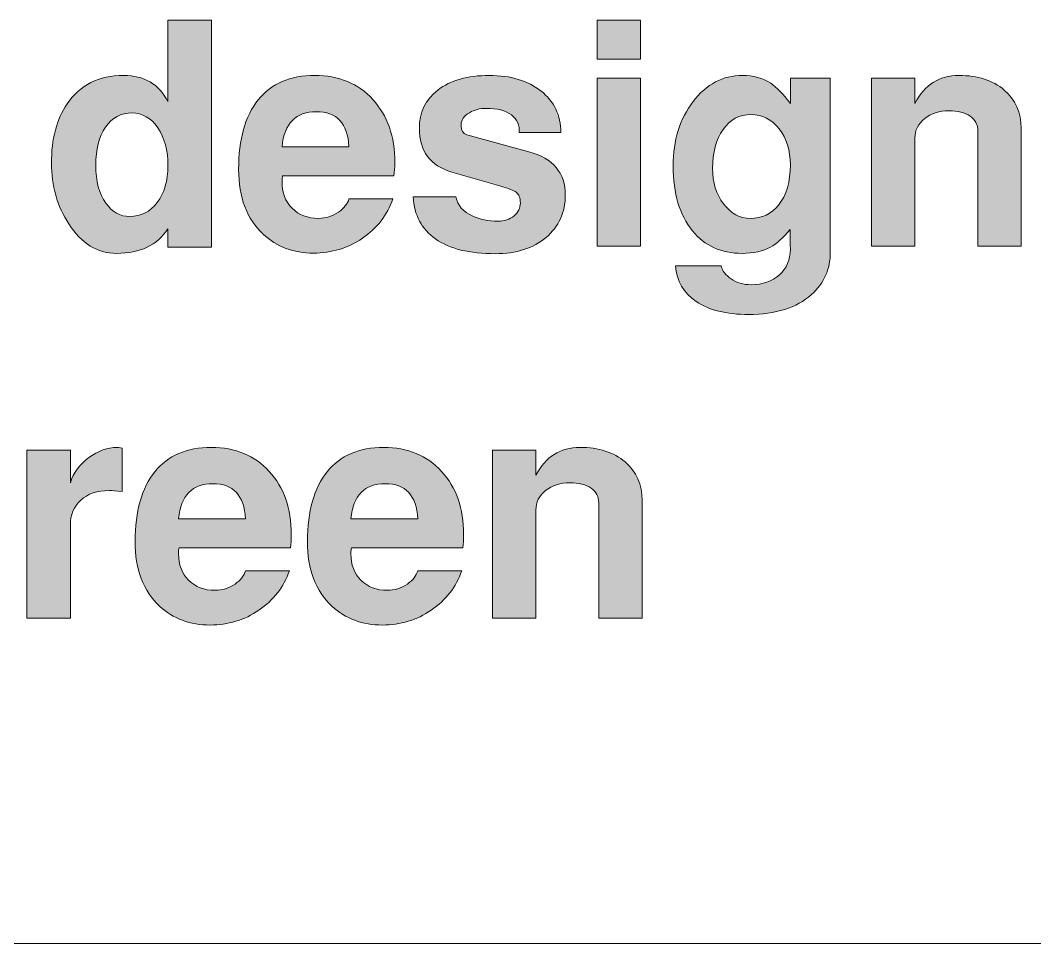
# Model space of a CAD drawing. Header units: inches. Extents: x 0.68 to 8.36, y -4.82 to -0.59.
# Drawn here: x 6.7625 to 7.1716, y -2.6521 to -2.2797 of the extents above; entities that cross this region are included whole.
import ezdxf

# ---------------------------------------------------------------- set-up
doc = ezdxf.new("R2010")
doc.units = ezdxf.units.IN
doc.header["$MEASUREMENT"] = 0
doc.layers.add('Layer 1', color=7, linetype='Continuous')

# ---------------------------------------------------------------- blocks, each defined once
blk = doc.blocks.new('block 10')
at = {"layer": 'Layer 1', "color": 7, "lineweight": 5, "true_color": 0xffffff}
blk.add_lwpolyline([(4.74561, -2.65206), (4.8202, -2.65206), (7.50071, -2.65206), (7.74561, -2.65209)], dxfattribs=at)
blk = doc.blocks.new('block 9')
at = {"layer": 'Layer 1'}
blk.add_blockref('block 10', (0, 0), dxfattribs=at)
blk = doc.blocks.new('block 37')
at = {"layer": 'Layer 1', "true_color": 0xed1f24}
h = blk.add_hatch(color=240, dxfattribs=at)
h.dxf.hatch_style = 2
edge = h.paths.add_edge_path()
edge.add_spline(control_points=[(6.83955, -2.3712), (6.83955, -2.3712), (6.82205, -2.3712), (6.82205, -2.3712), (6.82205, -2.3712), (6.82205, -2.36383), (6.82205, -2.36383), (6.81772, -2.37042), (6.8108, -2.3737), (6.8013, -2.3737), (6.79363, -2.3737), (6.78721, -2.36974), (6.78204, -2.36183), (6.77738, -2.35458), (6.77504, -2.34642), (6.77504, -2.33733), (6.77504, -2.32766), (6.77717, -2.31966), (6.78142, -2.31333), (6.78659, -2.30575), (6.79417, -2.30195), (6.80417, -2.30195), (6.81242, -2.30195), (6.81838, -2.30545), (6.82205, -2.31245), (6.82205, -2.31245), (6.82205, -2.2797), (6.82205, -2.2797), (6.82205, -2.2797), (6.83955, -2.2797), (6.83955, -2.2797), (6.83955, -2.2797), (6.83955, -2.3712), (6.83955, -2.3712)], knot_values=[0, 0, 0, 0, 1, 1, 1, 2, 2, 2, 3, 3, 3, 4, 4, 4, 5, 5, 5, 6, 6, 6, 7, 7, 7, 8, 8, 8, 9, 9, 9, 10, 10, 10, 11, 11, 11, 11], degree=3, periodic=1)
edge = h.paths.add_edge_path()
edge.add_spline(control_points=[(6.82205, -2.33839), (6.82205, -2.33216), (6.82068, -2.32705), (6.81794, -2.32306), (6.8152, -2.31907), (6.81175, -2.31708), (6.80761, -2.31708), (6.80313, -2.31708), (6.79955, -2.31899), (6.7969, -2.32281), (6.79424, -2.32663), (6.79292, -2.33175), (6.79292, -2.33814), (6.79292, -2.34462), (6.79429, -2.34973), (6.79703, -2.35347), (6.79951, -2.35704), (6.80271, -2.35883), (6.80661, -2.35883), (6.81118, -2.35883), (6.81489, -2.35694), (6.81775, -2.35316), (6.82062, -2.34938), (6.82205, -2.34446), (6.82205, -2.33839)], knot_values=[0, 0, 0, 0, 1, 1, 1, 2, 2, 2, 3, 3, 3, 4, 4, 4, 5, 5, 5, 6, 6, 6, 7, 7, 7, 8, 8, 8, 8], degree=3, periodic=1)
h = blk.add_hatch(color=240, dxfattribs=at)
h.dxf.hatch_style = 2
h.paths.add_polyline_path([(7.01267, -2.29533), (6.99517, -2.29533), (6.99517, -2.2797), (7.01267, -2.2797)])
h.paths.add_polyline_path([(7.01267, -2.37083), (6.99517, -2.37083), (6.99517, -2.30308), (7.01267, -2.30308)])
h = blk.add_hatch(color=240, dxfattribs=at)
h.dxf.hatch_style = 2
edge = h.paths.add_edge_path()
edge.add_spline(control_points=[(6.91355, -2.33708), (6.91355, -2.33908), (6.91343, -2.34087), (6.91317, -2.34245), (6.91317, -2.34245), (6.86829, -2.34245), (6.86829, -2.34245), (6.86813, -2.34296), (6.86805, -2.34375), (6.86805, -2.34483), (6.86805, -2.34925), (6.86941, -2.35281), (6.87213, -2.35552), (6.87486, -2.35823), (6.8784, -2.35958), (6.88279, -2.35958), (6.88567, -2.35958), (6.88836, -2.35874), (6.89084, -2.35708), (6.89307, -2.3555), (6.89447, -2.35371), (6.89505, -2.3517), (6.89505, -2.3517), (6.91279, -2.3517), (6.91279, -2.3517), (6.91046, -2.35829), (6.90636, -2.36358), (6.90049, -2.36758), (6.89461, -2.37158), (6.88805, -2.37358), (6.8808, -2.37358), (6.87271, -2.37358), (6.86592, -2.37104), (6.86042, -2.36595), (6.85383, -2.35987), (6.85055, -2.35116), (6.85055, -2.33983), (6.85055, -2.32766), (6.85319, -2.31831), (6.85848, -2.31177), (6.86378, -2.30522), (6.87138, -2.30195), (6.88129, -2.30195), (6.89096, -2.30195), (6.89876, -2.30518), (6.90467, -2.31164), (6.91059, -2.3181), (6.91355, -2.32658), (6.91355, -2.33708)], knot_values=[0, 0, 0, 0, 1, 1, 1, 2, 2, 2, 3, 3, 3, 4, 4, 4, 5, 5, 5, 6, 6, 6, 7, 7, 7, 8, 8, 8, 9, 9, 9, 10, 10, 10, 11, 11, 11, 12, 12, 12, 13, 13, 13, 14, 14, 14, 15, 15, 15, 16, 16, 16, 16], degree=3, periodic=1)
edge = h.paths.add_edge_path()
edge.add_spline(control_points=[(6.89505, -2.3307), (6.89454, -2.32129), (6.89016, -2.31658), (6.88192, -2.31658), (6.8736, -2.31658), (6.86897, -2.32129), (6.86805, -2.3307), (6.86805, -2.3307), (6.89505, -2.3307), (6.89505, -2.3307)], knot_values=[0, 0, 0, 0, 1, 1, 1, 2, 2, 2, 3, 3, 3, 3], degree=3, periodic=1)
h = blk.add_hatch(color=240, dxfattribs=at)
h.dxf.hatch_style = 2
edge = h.paths.add_edge_path()
edge.add_spline(control_points=[(6.9823, -2.35021), (6.9823, -2.3572), (6.97972, -2.36289), (6.97456, -2.36727), (6.96938, -2.37164), (6.96255, -2.37383), (6.95405, -2.37383), (6.94363, -2.37383), (6.93561, -2.37185), (6.92999, -2.36789), (6.92436, -2.36393), (6.92134, -2.35829), (6.92093, -2.35095), (6.92093, -2.35095), (6.93818, -2.35095), (6.93818, -2.35095), (6.93884, -2.35437), (6.94105, -2.35691), (6.9448, -2.35858), (6.94772, -2.36), (6.95118, -2.3607), (6.95517, -2.3607), (6.95776, -2.3607), (6.95991, -2.35999), (6.96162, -2.35856), (6.96332, -2.35714), (6.96418, -2.35541), (6.96418, -2.3534), (6.96418, -2.35139), (6.9636, -2.34991), (6.96243, -2.34899), (6.96152, -2.34832), (6.95949, -2.34752), (6.95633, -2.3466), (6.95633, -2.3466), (6.93656, -2.34091), (6.93656, -2.34091), (6.9278, -2.33832), (6.92343, -2.33246), (6.92343, -2.3233), (6.92343, -2.31689), (6.92592, -2.31173), (6.93093, -2.30782), (6.93593, -2.30391), (6.94284, -2.30195), (6.95167, -2.30195), (6.96026, -2.30195), (6.9672, -2.30404), (6.97249, -2.30821), (6.97778, -2.31237), (6.98047, -2.31795), (6.98055, -2.32495), (6.98055, -2.32495), (6.96368, -2.32495), (6.96368, -2.32495), (6.96393, -2.32204), (6.9629, -2.31968), (6.96061, -2.31789), (6.95832, -2.3161), (6.95488, -2.31521), (6.9503, -2.31521), (6.9478, -2.31521), (6.94559, -2.31579), (6.94368, -2.31696), (6.94143, -2.3182), (6.9403, -2.31983), (6.9403, -2.32183), (6.9403, -2.32408), (6.94105, -2.32541), (6.94255, -2.32583), (6.94255, -2.32583), (6.96755, -2.3327), (6.96755, -2.3327), (6.97738, -2.33537), (6.9823, -2.34121), (6.9823, -2.35021)], knot_values=[0, 0, 0, 0, 1, 1, 1, 2, 2, 2, 3, 3, 3, 4, 4, 4, 5, 5, 5, 6, 6, 6, 7, 7, 7, 8, 8, 8, 9, 9, 9, 10, 10, 10, 11, 11, 11, 12, 12, 12, 13, 13, 13, 14, 14, 14, 15, 15, 15, 16, 16, 16, 17, 17, 17, 18, 18, 18, 19, 19, 19, 20, 20, 20, 21, 21, 21, 22, 22, 22, 23, 23, 23, 24, 24, 24, 25, 25, 25, 25], degree=3, periodic=1)
h = blk.add_hatch(color=240, dxfattribs=at)
h.dxf.hatch_style = 2
edge = h.paths.add_edge_path()
edge.add_spline(control_points=[(7.08918, -2.37333), (7.08918, -2.38008), (7.08664, -2.38574), (7.08156, -2.39033), (7.07564, -2.39566), (7.06718, -2.39833), (7.05618, -2.39833), (7.04726, -2.39833), (7.04024, -2.3966), (7.03512, -2.39314), (7.03, -2.38968), (7.02722, -2.38487), (7.02681, -2.3787), (7.02681, -2.3787), (7.04515, -2.3787), (7.04515, -2.3787), (7.04557, -2.3807), (7.04692, -2.38247), (7.04917, -2.38402), (7.05144, -2.38556), (7.05412, -2.38633), (7.05722, -2.38633), (7.06191, -2.38633), (7.06572, -2.38502), (7.06866, -2.38239), (7.07159, -2.37977), (7.07306, -2.37629), (7.07306, -2.37196), (7.07306, -2.36745), (7.07301, -2.36483), (7.07293, -2.36408), (7.07016, -2.3675), (7.06753, -2.36987), (7.06502, -2.3712), (7.062, -2.37287), (7.05819, -2.3737), (7.05358, -2.3737), (7.0452, -2.3737), (7.03854, -2.37067), (7.0336, -2.36458), (7.0284, -2.35825), (7.0258, -2.34954), (7.0258, -2.33845), (7.0258, -2.32812), (7.02848, -2.31945), (7.03385, -2.31245), (7.03921, -2.30545), (7.04583, -2.30195), (7.0537, -2.30195), (7.05815, -2.30195), (7.06196, -2.303), (7.06514, -2.30508), (7.06748, -2.30666), (7.07012, -2.30937), (7.07306, -2.31321), (7.07306, -2.31321), (7.07306, -2.30308), (7.07306, -2.30308), (7.07306, -2.30308), (7.08918, -2.30308), (7.08918, -2.30308), (7.08918, -2.30308), (7.08918, -2.37333), (7.08918, -2.37333)], knot_values=[0, 0, 0, 0, 1, 1, 1, 2, 2, 2, 3, 3, 3, 4, 4, 4, 5, 5, 5, 6, 6, 6, 7, 7, 7, 8, 8, 8, 9, 9, 9, 10, 10, 10, 11, 11, 11, 12, 12, 12, 13, 13, 13, 14, 14, 14, 15, 15, 15, 16, 16, 16, 17, 17, 17, 18, 18, 18, 19, 19, 19, 20, 20, 20, 21, 21, 21, 21], degree=3, periodic=1)
edge = h.paths.add_edge_path()
edge.add_spline(control_points=[(7.07306, -2.33795), (7.07306, -2.33212), (7.07155, -2.32729), (7.06856, -2.32345), (7.06556, -2.31962), (7.06176, -2.3177), (7.05718, -2.3177), (7.05251, -2.3177), (7.04876, -2.31972), (7.04593, -2.32376), (7.0431, -2.32781), (7.04168, -2.33299), (7.04168, -2.33933), (7.04168, -2.34508), (7.04316, -2.34989), (7.04612, -2.35377), (7.04907, -2.35764), (7.05268, -2.35958), (7.05693, -2.35958), (7.0616, -2.35958), (7.06539, -2.35779), (7.06831, -2.35421), (7.07147, -2.35029), (7.07306, -2.34487), (7.07306, -2.33795)], knot_values=[0, 0, 0, 0, 1, 1, 1, 2, 2, 2, 3, 3, 3, 4, 4, 4, 5, 5, 5, 6, 6, 6, 7, 7, 7, 8, 8, 8, 8], degree=3, periodic=1)
h = blk.add_hatch(color=240, dxfattribs=at)
h.dxf.hatch_style = 2
edge = h.paths.add_edge_path()
edge.add_spline(control_points=[(7.16619, -2.37083), (7.16619, -2.37083), (7.14868, -2.37083), (7.14868, -2.37083), (7.14868, -2.37083), (7.14868, -2.32433), (7.14868, -2.32433), (7.14868, -2.32183), (7.14764, -2.31985), (7.14556, -2.31839), (7.14347, -2.31694), (7.14064, -2.3162), (7.13706, -2.3162), (7.13314, -2.3162), (7.12987, -2.31725), (7.12724, -2.31933), (7.12462, -2.32141), (7.1233, -2.32404), (7.1233, -2.3272), (7.1233, -2.3272), (7.1233, -2.37083), (7.1233, -2.37083), (7.1233, -2.37083), (7.10581, -2.37083), (7.10581, -2.37083), (7.10581, -2.37083), (7.10581, -2.30308), (7.10581, -2.30308), (7.10581, -2.30308), (7.1233, -2.30308), (7.1233, -2.30308), (7.1233, -2.30308), (7.1233, -2.31321), (7.1233, -2.31321), (7.12722, -2.3057), (7.13314, -2.30195), (7.14106, -2.30195), (7.14864, -2.30195), (7.15472, -2.30391), (7.15931, -2.30783), (7.16389, -2.31175), (7.16619, -2.31691), (7.16619, -2.32333), (7.16619, -2.32333), (7.16619, -2.37083), (7.16619, -2.37083)], knot_values=[0, 0, 0, 0, 1, 1, 1, 2, 2, 2, 3, 3, 3, 4, 4, 4, 5, 5, 5, 6, 6, 6, 7, 7, 7, 8, 8, 8, 9, 9, 9, 10, 10, 10, 11, 11, 11, 12, 12, 12, 13, 13, 13, 14, 14, 14, 15, 15, 15, 15], degree=3, periodic=1)
h = blk.add_hatch(color=240, dxfattribs=at)
h.dxf.hatch_style = 2
edge = h.paths.add_edge_path()
edge.add_spline(control_points=[(6.80355, -2.4697), (6.80122, -2.46945), (6.79951, -2.46933), (6.79842, -2.46933), (6.7935, -2.46933), (6.78965, -2.47064), (6.78686, -2.47327), (6.78406, -2.47589), (6.78267, -2.4792), (6.78267, -2.4832), (6.78267, -2.4832), (6.78267, -2.52083), (6.78267, -2.52083), (6.78267, -2.52083), (6.76517, -2.52083), (6.76517, -2.52083), (6.76517, -2.52083), (6.76517, -2.45308), (6.76517, -2.45308), (6.76517, -2.45308), (6.78267, -2.45308), (6.78267, -2.45308), (6.78267, -2.45308), (6.78267, -2.4662), (6.78267, -2.4662), (6.78392, -2.4622), (6.78642, -2.45883), (6.79017, -2.45608), (6.79392, -2.45333), (6.79768, -2.45195), (6.80143, -2.45195), (6.80184, -2.45195), (6.80255, -2.45203), (6.80355, -2.4522), (6.80355, -2.4522), (6.80355, -2.4697), (6.80355, -2.4697)], knot_values=[0, 0, 0, 0, 1, 1, 1, 2, 2, 2, 3, 3, 3, 4, 4, 4, 5, 5, 5, 6, 6, 6, 7, 7, 7, 8, 8, 8, 9, 9, 9, 10, 10, 10, 11, 11, 11, 12, 12, 12, 12], degree=3, periodic=1)
h = blk.add_hatch(color=240, dxfattribs=at)
h.dxf.hatch_style = 2
edge = h.paths.add_edge_path()
edge.add_spline(control_points=[(6.8718, -2.48707), (6.8718, -2.48907), (6.87168, -2.49087), (6.87143, -2.49245), (6.87143, -2.49245), (6.82654, -2.49245), (6.82654, -2.49245), (6.82638, -2.49295), (6.8263, -2.49375), (6.8263, -2.49483), (6.8263, -2.49925), (6.82766, -2.50281), (6.83038, -2.50551), (6.83311, -2.50823), (6.83666, -2.50958), (6.84104, -2.50958), (6.84393, -2.50958), (6.84661, -2.50874), (6.84909, -2.50707), (6.85132, -2.50549), (6.85272, -2.5037), (6.8533, -2.5017), (6.8533, -2.5017), (6.87105, -2.5017), (6.87105, -2.5017), (6.86871, -2.50829), (6.86461, -2.51358), (6.85874, -2.51758), (6.85286, -2.52158), (6.8463, -2.52358), (6.83905, -2.52358), (6.83097, -2.52358), (6.82417, -2.52104), (6.81867, -2.51595), (6.81209, -2.50987), (6.8088, -2.50116), (6.8088, -2.48983), (6.8088, -2.47766), (6.81144, -2.46831), (6.81673, -2.46176), (6.82203, -2.45522), (6.82963, -2.45195), (6.83955, -2.45195), (6.84922, -2.45195), (6.85701, -2.45518), (6.86292, -2.46164), (6.86884, -2.4681), (6.8718, -2.47658), (6.8718, -2.48707)], knot_values=[0, 0, 0, 0, 1, 1, 1, 2, 2, 2, 3, 3, 3, 4, 4, 4, 5, 5, 5, 6, 6, 6, 7, 7, 7, 8, 8, 8, 9, 9, 9, 10, 10, 10, 11, 11, 11, 12, 12, 12, 13, 13, 13, 14, 14, 14, 15, 15, 15, 16, 16, 16, 16], degree=3, periodic=1)
edge = h.paths.add_edge_path()
edge.add_spline(control_points=[(6.8533, -2.4807), (6.85279, -2.47129), (6.84842, -2.46658), (6.84018, -2.46658), (6.83185, -2.46658), (6.82722, -2.47129), (6.8263, -2.4807), (6.8263, -2.4807), (6.8533, -2.4807), (6.8533, -2.4807)], knot_values=[0, 0, 0, 0, 1, 1, 1, 2, 2, 2, 3, 3, 3, 3], degree=3, periodic=1)
h = blk.add_hatch(color=240, dxfattribs=at)
h.dxf.hatch_style = 2
edge = h.paths.add_edge_path()
edge.add_spline(control_points=[(6.9413, -2.48707), (6.9413, -2.48907), (6.94118, -2.49087), (6.94093, -2.49245), (6.94093, -2.49245), (6.89605, -2.49245), (6.89605, -2.49245), (6.89589, -2.49295), (6.89581, -2.49375), (6.89581, -2.49483), (6.89581, -2.49925), (6.89716, -2.50281), (6.89989, -2.50551), (6.90262, -2.50823), (6.90616, -2.50958), (6.91054, -2.50958), (6.91343, -2.50958), (6.91612, -2.50874), (6.91859, -2.50707), (6.92082, -2.50549), (6.92223, -2.5037), (6.9228, -2.5017), (6.9228, -2.5017), (6.94055, -2.5017), (6.94055, -2.5017), (6.93822, -2.50829), (6.93412, -2.51358), (6.92824, -2.51758), (6.92236, -2.52158), (6.91581, -2.52358), (6.90856, -2.52358), (6.90047, -2.52358), (6.89368, -2.52104), (6.88818, -2.51595), (6.88159, -2.50987), (6.8783, -2.50116), (6.8783, -2.48983), (6.8783, -2.47766), (6.88095, -2.46831), (6.88624, -2.46176), (6.89153, -2.45522), (6.89914, -2.45195), (6.90905, -2.45195), (6.91872, -2.45195), (6.92651, -2.45518), (6.93243, -2.46164), (6.93835, -2.4681), (6.9413, -2.47658), (6.9413, -2.48707)], knot_values=[0, 0, 0, 0, 1, 1, 1, 2, 2, 2, 3, 3, 3, 4, 4, 4, 5, 5, 5, 6, 6, 6, 7, 7, 7, 8, 8, 8, 9, 9, 9, 10, 10, 10, 11, 11, 11, 12, 12, 12, 13, 13, 13, 14, 14, 14, 15, 15, 15, 16, 16, 16, 16], degree=3, periodic=1)
edge = h.paths.add_edge_path()
edge.add_spline(control_points=[(6.9228, -2.4807), (6.9223, -2.47129), (6.91792, -2.46658), (6.90968, -2.46658), (6.90135, -2.46658), (6.89673, -2.47129), (6.89581, -2.4807), (6.89581, -2.4807), (6.9228, -2.4807), (6.9228, -2.4807)], knot_values=[0, 0, 0, 0, 1, 1, 1, 2, 2, 2, 3, 3, 3, 3], degree=3, periodic=1)
h = blk.add_hatch(color=240, dxfattribs=at)
h.dxf.hatch_style = 2
edge = h.paths.add_edge_path()
edge.add_spline(control_points=[(7.01331, -2.52083), (7.01331, -2.52083), (6.9958, -2.52083), (6.9958, -2.52083), (6.9958, -2.52083), (6.9958, -2.47432), (6.9958, -2.47432), (6.9958, -2.47183), (6.99476, -2.46985), (6.99268, -2.46839), (6.99059, -2.46693), (6.98776, -2.4662), (6.98418, -2.4662), (6.98026, -2.4662), (6.97699, -2.46724), (6.97437, -2.46933), (6.97174, -2.47141), (6.97043, -2.47403), (6.97043, -2.4772), (6.97043, -2.4772), (6.97043, -2.52083), (6.97043, -2.52083), (6.97043, -2.52083), (6.95293, -2.52083), (6.95293, -2.52083), (6.95293, -2.52083), (6.95293, -2.45308), (6.95293, -2.45308), (6.95293, -2.45308), (6.97043, -2.45308), (6.97043, -2.45308), (6.97043, -2.45308), (6.97043, -2.4632), (6.97043, -2.4632), (6.97434, -2.4557), (6.98026, -2.45195), (6.98818, -2.45195), (6.99576, -2.45195), (7.00184, -2.45391), (7.00643, -2.45782), (7.01101, -2.46174), (7.01331, -2.46691), (7.01331, -2.47333), (7.01331, -2.47333), (7.01331, -2.52083), (7.01331, -2.52083)], knot_values=[0, 0, 0, 0, 1, 1, 1, 2, 2, 2, 3, 3, 3, 4, 4, 4, 5, 5, 5, 6, 6, 6, 7, 7, 7, 8, 8, 8, 9, 9, 9, 10, 10, 10, 11, 11, 11, 12, 12, 12, 13, 13, 13, 14, 14, 14, 15, 15, 15, 15], degree=3, periodic=1)
at = {"layer": 'Layer 1', "lineweight": 0}
for points in [[(7.01267, -2.29533), (6.99517, -2.29533), (6.99517, -2.2797), (7.01267, -2.2797), (7.01267, -2.29533)], [(7.01267, -2.37083), (6.99517, -2.37083), (6.99517, -2.30308), (7.01267, -2.30308), (7.01267, -2.37083)]]:
    blk.add_lwpolyline(points, dxfattribs=at)
for points, knots in [([(6.83955, -2.3712), (6.83955, -2.3712), (6.82205, -2.3712), (6.82205, -2.3712), (6.82205, -2.3712), (6.82205, -2.36383), (6.82205, -2.36383), (6.81772, -2.37042), (6.8108, -2.3737), (6.8013, -2.3737), (6.79363, -2.3737), (6.78721, -2.36974), (6.78204, -2.36183), (6.77738, -2.35458), (6.77504, -2.34642), (6.77504, -2.33733), (6.77504, -2.32766), (6.77717, -2.31966), (6.78142, -2.31333), (6.78659, -2.30575), (6.79417, -2.30195), (6.80417, -2.30195), (6.81242, -2.30195), (6.81838, -2.30545), (6.82205, -2.31245), (6.82205, -2.31245), (6.82205, -2.2797), (6.82205, -2.2797), (6.82205, -2.2797), (6.83955, -2.2797), (6.83955, -2.2797), (6.83955, -2.2797), (6.83955, -2.3712), (6.83955, -2.3712)], [0, 0, 0, 0, 1, 1, 1, 2, 2, 2, 3, 3, 3, 4, 4, 4, 5, 5, 5, 6, 6, 6, 7, 7, 7, 8, 8, 8, 9, 9, 9, 10, 10, 10, 11, 11, 11, 11]), ([(6.91355, -2.33708), (6.91355, -2.33908), (6.91343, -2.34087), (6.91317, -2.34245), (6.91317, -2.34245), (6.86829, -2.34245), (6.86829, -2.34245), (6.86813, -2.34296), (6.86805, -2.34375), (6.86805, -2.34483), (6.86805, -2.34925), (6.86941, -2.35281), (6.87213, -2.35552), (6.87486, -2.35823), (6.8784, -2.35958), (6.88279, -2.35958), (6.88567, -2.35958), (6.88836, -2.35874), (6.89084, -2.35708), (6.89307, -2.3555), (6.89447, -2.35371), (6.89505, -2.3517), (6.89505, -2.3517), (6.91279, -2.3517), (6.91279, -2.3517), (6.91046, -2.35829), (6.90636, -2.36358), (6.90049, -2.36758), (6.89461, -2.37158), (6.88805, -2.37358), (6.8808, -2.37358), (6.87271, -2.37358), (6.86592, -2.37104), (6.86042, -2.36595), (6.85383, -2.35987), (6.85055, -2.35116), (6.85055, -2.33983), (6.85055, -2.32766), (6.85319, -2.31831), (6.85848, -2.31177), (6.86378, -2.30522), (6.87138, -2.30195), (6.88129, -2.30195), (6.89096, -2.30195), (6.89876, -2.30518), (6.90467, -2.31164), (6.91059, -2.3181), (6.91355, -2.32658), (6.91355, -2.33708)], [0, 0, 0, 0, 1, 1, 1, 2, 2, 2, 3, 3, 3, 4, 4, 4, 5, 5, 5, 6, 6, 6, 7, 7, 7, 8, 8, 8, 9, 9, 9, 10, 10, 10, 11, 11, 11, 12, 12, 12, 13, 13, 13, 14, 14, 14, 15, 15, 15, 16, 16, 16, 16]), ([(6.9823, -2.35021), (6.9823, -2.3572), (6.97972, -2.36289), (6.97456, -2.36727), (6.96938, -2.37164), (6.96255, -2.37383), (6.95405, -2.37383), (6.94363, -2.37383), (6.93561, -2.37185), (6.92999, -2.36789), (6.92436, -2.36393), (6.92134, -2.35829), (6.92093, -2.35095), (6.92093, -2.35095), (6.93818, -2.35095), (6.93818, -2.35095), (6.93884, -2.35437), (6.94105, -2.35691), (6.9448, -2.35858), (6.94772, -2.36), (6.95118, -2.3607), (6.95517, -2.3607), (6.95776, -2.3607), (6.95991, -2.35999), (6.96162, -2.35856), (6.96332, -2.35714), (6.96418, -2.35541), (6.96418, -2.3534), (6.96418, -2.35139), (6.9636, -2.34991), (6.96243, -2.34899), (6.96152, -2.34832), (6.95949, -2.34752), (6.95633, -2.3466), (6.95633, -2.3466), (6.93656, -2.34091), (6.93656, -2.34091), (6.9278, -2.33832), (6.92343, -2.33246), (6.92343, -2.3233), (6.92343, -2.31689), (6.92592, -2.31173), (6.93093, -2.30782), (6.93593, -2.30391), (6.94284, -2.30195), (6.95167, -2.30195), (6.96026, -2.30195), (6.9672, -2.30404), (6.97249, -2.30821), (6.97778, -2.31237), (6.98047, -2.31795), (6.98055, -2.32495), (6.98055, -2.32495), (6.96368, -2.32495), (6.96368, -2.32495), (6.96393, -2.32204), (6.9629, -2.31968), (6.96061, -2.31789), (6.95832, -2.3161), (6.95488, -2.31521), (6.9503, -2.31521), (6.9478, -2.31521), (6.94559, -2.31579), (6.94368, -2.31696), (6.94143, -2.3182), (6.9403, -2.31983), (6.9403, -2.32183), (6.9403, -2.32408), (6.94105, -2.32541), (6.94255, -2.32583), (6.94255, -2.32583), (6.96755, -2.3327), (6.96755, -2.3327), (6.97738, -2.33537), (6.9823, -2.34121), (6.9823, -2.35021)], [0, 0, 0, 0, 1, 1, 1, 2, 2, 2, 3, 3, 3, 4, 4, 4, 5, 5, 5, 6, 6, 6, 7, 7, 7, 8, 8, 8, 9, 9, 9, 10, 10, 10, 11, 11, 11, 12, 12, 12, 13, 13, 13, 14, 14, 14, 15, 15, 15, 16, 16, 16, 17, 17, 17, 18, 18, 18, 19, 19, 19, 20, 20, 20, 21, 21, 21, 22, 22, 22, 23, 23, 23, 24, 24, 24, 25, 25, 25, 25]), ([(7.08918, -2.37333), (7.08918, -2.38008), (7.08664, -2.38574), (7.08156, -2.39033), (7.07564, -2.39566), (7.06718, -2.39833), (7.05618, -2.39833), (7.04726, -2.39833), (7.04024, -2.3966), (7.03512, -2.39314), (7.03, -2.38968), (7.02722, -2.38487), (7.02681, -2.3787), (7.02681, -2.3787), (7.04515, -2.3787), (7.04515, -2.3787), (7.04557, -2.3807), (7.04692, -2.38247), (7.04917, -2.38402), (7.05144, -2.38556), (7.05412, -2.38633), (7.05722, -2.38633), (7.06191, -2.38633), (7.06572, -2.38502), (7.06866, -2.38239), (7.07159, -2.37977), (7.07306, -2.37629), (7.07306, -2.37196), (7.07306, -2.36745), (7.07301, -2.36483), (7.07293, -2.36408), (7.07016, -2.3675), (7.06753, -2.36987), (7.06502, -2.3712), (7.062, -2.37287), (7.05819, -2.3737), (7.05358, -2.3737), (7.0452, -2.3737), (7.03854, -2.37067), (7.0336, -2.36458), (7.0284, -2.35825), (7.0258, -2.34954), (7.0258, -2.33845), (7.0258, -2.32812), (7.02848, -2.31945), (7.03385, -2.31245), (7.03921, -2.30545), (7.04583, -2.30195), (7.0537, -2.30195), (7.05815, -2.30195), (7.06196, -2.303), (7.06514, -2.30508), (7.06748, -2.30666), (7.07012, -2.30937), (7.07306, -2.31321), (7.07306, -2.31321), (7.07306, -2.30308), (7.07306, -2.30308), (7.07306, -2.30308), (7.08918, -2.30308), (7.08918, -2.30308), (7.08918, -2.30308), (7.08918, -2.37333), (7.08918, -2.37333)], [0, 0, 0, 0, 1, 1, 1, 2, 2, 2, 3, 3, 3, 4, 4, 4, 5, 5, 5, 6, 6, 6, 7, 7, 7, 8, 8, 8, 9, 9, 9, 10, 10, 10, 11, 11, 11, 12, 12, 12, 13, 13, 13, 14, 14, 14, 15, 15, 15, 16, 16, 16, 17, 17, 17, 18, 18, 18, 19, 19, 19, 20, 20, 20, 21, 21, 21, 21]), ([(7.16619, -2.37083), (7.16619, -2.37083), (7.14868, -2.37083), (7.14868, -2.37083), (7.14868, -2.37083), (7.14868, -2.32433), (7.14868, -2.32433), (7.14868, -2.32183), (7.14764, -2.31985), (7.14556, -2.31839), (7.14347, -2.31694), (7.14064, -2.3162), (7.13706, -2.3162), (7.13314, -2.3162), (7.12987, -2.31725), (7.12724, -2.31933), (7.12462, -2.32141), (7.1233, -2.32404), (7.1233, -2.3272), (7.1233, -2.3272), (7.1233, -2.37083), (7.1233, -2.37083), (7.1233, -2.37083), (7.10581, -2.37083), (7.10581, -2.37083), (7.10581, -2.37083), (7.10581, -2.30308), (7.10581, -2.30308), (7.10581, -2.30308), (7.1233, -2.30308), (7.1233, -2.30308), (7.1233, -2.30308), (7.1233, -2.31321), (7.1233, -2.31321), (7.12722, -2.3057), (7.13314, -2.30195), (7.14106, -2.30195), (7.14864, -2.30195), (7.15472, -2.30391), (7.15931, -2.30783), (7.16389, -2.31175), (7.16619, -2.31691), (7.16619, -2.32333), (7.16619, -2.32333), (7.16619, -2.37083), (7.16619, -2.37083)], [0, 0, 0, 0, 1, 1, 1, 2, 2, 2, 3, 3, 3, 4, 4, 4, 5, 5, 5, 6, 6, 6, 7, 7, 7, 8, 8, 8, 9, 9, 9, 10, 10, 10, 11, 11, 11, 12, 12, 12, 13, 13, 13, 14, 14, 14, 15, 15, 15, 15]), ([(6.82205, -2.33839), (6.82205, -2.33216), (6.82068, -2.32705), (6.81794, -2.32306), (6.8152, -2.31907), (6.81175, -2.31708), (6.80761, -2.31708), (6.80313, -2.31708), (6.79955, -2.31899), (6.7969, -2.32281), (6.79424, -2.32663), (6.79292, -2.33175), (6.79292, -2.33814), (6.79292, -2.34462), (6.79429, -2.34973), (6.79703, -2.35347), (6.79951, -2.35704), (6.80271, -2.35883), (6.80661, -2.35883), (6.81118, -2.35883), (6.81489, -2.35694), (6.81775, -2.35316), (6.82062, -2.34938), (6.82205, -2.34446), (6.82205, -2.33839)], [0, 0, 0, 0, 1, 1, 1, 2, 2, 2, 3, 3, 3, 4, 4, 4, 5, 5, 5, 6, 6, 6, 7, 7, 7, 8, 8, 8, 8]), ([(6.89505, -2.3307), (6.89454, -2.32129), (6.89016, -2.31658), (6.88192, -2.31658), (6.8736, -2.31658), (6.86897, -2.32129), (6.86805, -2.3307), (6.86805, -2.3307), (6.89505, -2.3307), (6.89505, -2.3307)], [0, 0, 0, 0, 1, 1, 1, 2, 2, 2, 3, 3, 3, 3]), ([(7.07306, -2.33795), (7.07306, -2.33212), (7.07155, -2.32729), (7.06856, -2.32345), (7.06556, -2.31962), (7.06176, -2.3177), (7.05718, -2.3177), (7.05251, -2.3177), (7.04876, -2.31972), (7.04593, -2.32376), (7.0431, -2.32781), (7.04168, -2.33299), (7.04168, -2.33933), (7.04168, -2.34508), (7.04316, -2.34989), (7.04612, -2.35377), (7.04907, -2.35764), (7.05268, -2.35958), (7.05693, -2.35958), (7.0616, -2.35958), (7.06539, -2.35779), (7.06831, -2.35421), (7.07147, -2.35029), (7.07306, -2.34487), (7.07306, -2.33795)], [0, 0, 0, 0, 1, 1, 1, 2, 2, 2, 3, 3, 3, 4, 4, 4, 5, 5, 5, 6, 6, 6, 7, 7, 7, 8, 8, 8, 8]), ([(6.80355, -2.4697), (6.80122, -2.46945), (6.79951, -2.46933), (6.79842, -2.46933), (6.7935, -2.46933), (6.78965, -2.47064), (6.78686, -2.47327), (6.78406, -2.47589), (6.78267, -2.4792), (6.78267, -2.4832), (6.78267, -2.4832), (6.78267, -2.52083), (6.78267, -2.52083), (6.78267, -2.52083), (6.76517, -2.52083), (6.76517, -2.52083), (6.76517, -2.52083), (6.76517, -2.45308), (6.76517, -2.45308), (6.76517, -2.45308), (6.78267, -2.45308), (6.78267, -2.45308), (6.78267, -2.45308), (6.78267, -2.4662), (6.78267, -2.4662), (6.78392, -2.4622), (6.78642, -2.45883), (6.79017, -2.45608), (6.79392, -2.45333), (6.79768, -2.45195), (6.80143, -2.45195), (6.80184, -2.45195), (6.80255, -2.45203), (6.80355, -2.4522), (6.80355, -2.4522), (6.80355, -2.4697), (6.80355, -2.4697)], [0, 0, 0, 0, 1, 1, 1, 2, 2, 2, 3, 3, 3, 4, 4, 4, 5, 5, 5, 6, 6, 6, 7, 7, 7, 8, 8, 8, 9, 9, 9, 10, 10, 10, 11, 11, 11, 12, 12, 12, 12]), ([(6.8718, -2.48707), (6.8718, -2.48907), (6.87168, -2.49087), (6.87143, -2.49245), (6.87143, -2.49245), (6.82654, -2.49245), (6.82654, -2.49245), (6.82638, -2.49295), (6.8263, -2.49375), (6.8263, -2.49483), (6.8263, -2.49925), (6.82766, -2.50281), (6.83038, -2.50551), (6.83311, -2.50823), (6.83666, -2.50958), (6.84104, -2.50958), (6.84393, -2.50958), (6.84661, -2.50874), (6.84909, -2.50707), (6.85132, -2.50549), (6.85272, -2.5037), (6.8533, -2.5017), (6.8533, -2.5017), (6.87105, -2.5017), (6.87105, -2.5017), (6.86871, -2.50829), (6.86461, -2.51358), (6.85874, -2.51758), (6.85286, -2.52158), (6.8463, -2.52358), (6.83905, -2.52358), (6.83097, -2.52358), (6.82417, -2.52104), (6.81867, -2.51595), (6.81209, -2.50987), (6.8088, -2.50116), (6.8088, -2.48983), (6.8088, -2.47766), (6.81144, -2.46831), (6.81673, -2.46176), (6.82203, -2.45522), (6.82963, -2.45195), (6.83955, -2.45195), (6.84922, -2.45195), (6.85701, -2.45518), (6.86292, -2.46164), (6.86884, -2.4681), (6.8718, -2.47658), (6.8718, -2.48707)], [0, 0, 0, 0, 1, 1, 1, 2, 2, 2, 3, 3, 3, 4, 4, 4, 5, 5, 5, 6, 6, 6, 7, 7, 7, 8, 8, 8, 9, 9, 9, 10, 10, 10, 11, 11, 11, 12, 12, 12, 13, 13, 13, 14, 14, 14, 15, 15, 15, 16, 16, 16, 16]), ([(6.9413, -2.48707), (6.9413, -2.48907), (6.94118, -2.49087), (6.94093, -2.49245), (6.94093, -2.49245), (6.89605, -2.49245), (6.89605, -2.49245), (6.89589, -2.49295), (6.89581, -2.49375), (6.89581, -2.49483), (6.89581, -2.49925), (6.89716, -2.50281), (6.89989, -2.50551), (6.90262, -2.50823), (6.90616, -2.50958), (6.91054, -2.50958), (6.91343, -2.50958), (6.91612, -2.50874), (6.91859, -2.50707), (6.92082, -2.50549), (6.92223, -2.5037), (6.9228, -2.5017), (6.9228, -2.5017), (6.94055, -2.5017), (6.94055, -2.5017), (6.93822, -2.50829), (6.93412, -2.51358), (6.92824, -2.51758), (6.92236, -2.52158), (6.91581, -2.52358), (6.90856, -2.52358), (6.90047, -2.52358), (6.89368, -2.52104), (6.88818, -2.51595), (6.88159, -2.50987), (6.8783, -2.50116), (6.8783, -2.48983), (6.8783, -2.47766), (6.88095, -2.46831), (6.88624, -2.46176), (6.89153, -2.45522), (6.89914, -2.45195), (6.90905, -2.45195), (6.91872, -2.45195), (6.92651, -2.45518), (6.93243, -2.46164), (6.93835, -2.4681), (6.9413, -2.47658), (6.9413, -2.48707)], [0, 0, 0, 0, 1, 1, 1, 2, 2, 2, 3, 3, 3, 4, 4, 4, 5, 5, 5, 6, 6, 6, 7, 7, 7, 8, 8, 8, 9, 9, 9, 10, 10, 10, 11, 11, 11, 12, 12, 12, 13, 13, 13, 14, 14, 14, 15, 15, 15, 16, 16, 16, 16]), ([(7.01331, -2.52083), (7.01331, -2.52083), (6.9958, -2.52083), (6.9958, -2.52083), (6.9958, -2.52083), (6.9958, -2.47432), (6.9958, -2.47432), (6.9958, -2.47183), (6.99476, -2.46985), (6.99268, -2.46839), (6.99059, -2.46693), (6.98776, -2.4662), (6.98418, -2.4662), (6.98026, -2.4662), (6.97699, -2.46724), (6.97437, -2.46933), (6.97174, -2.47141), (6.97043, -2.47403), (6.97043, -2.4772), (6.97043, -2.4772), (6.97043, -2.52083), (6.97043, -2.52083), (6.97043, -2.52083), (6.95293, -2.52083), (6.95293, -2.52083), (6.95293, -2.52083), (6.95293, -2.45308), (6.95293, -2.45308), (6.95293, -2.45308), (6.97043, -2.45308), (6.97043, -2.45308), (6.97043, -2.45308), (6.97043, -2.4632), (6.97043, -2.4632), (6.97434, -2.4557), (6.98026, -2.45195), (6.98818, -2.45195), (6.99576, -2.45195), (7.00184, -2.45391), (7.00643, -2.45782), (7.01101, -2.46174), (7.01331, -2.46691), (7.01331, -2.47333), (7.01331, -2.47333), (7.01331, -2.52083), (7.01331, -2.52083)], [0, 0, 0, 0, 1, 1, 1, 2, 2, 2, 3, 3, 3, 4, 4, 4, 5, 5, 5, 6, 6, 6, 7, 7, 7, 8, 8, 8, 9, 9, 9, 10, 10, 10, 11, 11, 11, 12, 12, 12, 13, 13, 13, 14, 14, 14, 15, 15, 15, 15]), ([(6.8533, -2.4807), (6.85279, -2.47129), (6.84842, -2.46658), (6.84018, -2.46658), (6.83185, -2.46658), (6.82722, -2.47129), (6.8263, -2.4807), (6.8263, -2.4807), (6.8533, -2.4807), (6.8533, -2.4807)], [0, 0, 0, 0, 1, 1, 1, 2, 2, 2, 3, 3, 3, 3]), ([(6.9228, -2.4807), (6.9223, -2.47129), (6.91792, -2.46658), (6.90968, -2.46658), (6.90135, -2.46658), (6.89673, -2.47129), (6.89581, -2.4807), (6.89581, -2.4807), (6.9228, -2.4807), (6.9228, -2.4807)], [0, 0, 0, 0, 1, 1, 1, 2, 2, 2, 3, 3, 3, 3])]:
    blk.add_open_spline(points, degree=3, knots=knots, dxfattribs=at)
blk = doc.blocks.new('block 36')
at = {"layer": 'Layer 1'}
blk.add_blockref('block 37', (0, 0), dxfattribs=at)
blk = doc.blocks.new('block 34')
at = {"layer": 'Layer 1'}
blk.add_blockref('block 36', (0, 0), dxfattribs=at)

msp = doc.modelspace()

# ---------------------------------------------------------------- block references
at = {"layer": 'Layer 1'}
for name in ['block 9', 'block 34']:
    msp.add_blockref(name, (0, 0), dxfattribs=at)

doc.saveas('drawing.dxf')
